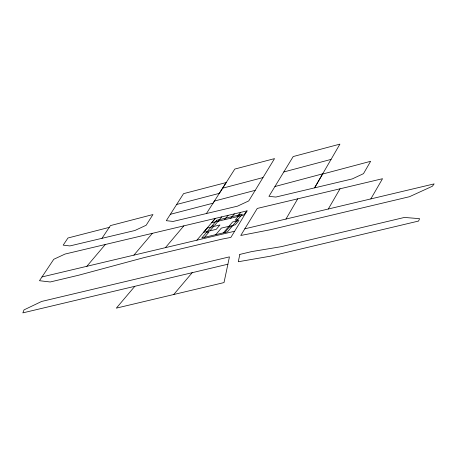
<?xml version="1.0" encoding="UTF-8"?>
<svg xmlns="http://www.w3.org/2000/svg" width="457" height="457" viewBox="0 0 457 457"><rect width="100%" height="100%" fill="white"/><g stroke="black" fill="none" stroke-linecap="round" stroke-linejoin="round"><path stroke-width="0.69" d="M227.894 264.215L229.437 256.874L41.638 301.449L24.027 309.88L22.85 312.874L227.894 264.215L224.01 282.58L116.335 308.132L134.826 286.305M322.693 173.831L314.582 187.867L322.562 174.077L370.638 161.298L363.481 173.66L352.29 178.91L275.874 197.053L268.945 196.361L293.194 156.551L339.911 144.126L322.693 173.831L274.92 186.536M285.973 219.052L297.701 198.841M328.315 208.998L340.025 188.804M370.821 198.915L382.526 178.71L257.251 208.438L240.753 235.481L270.293 229.745L409.483 196.71L432.368 186.25L434.15 183.885L244.809 228.82M255.212 190.329L274.537 158.613L234.801 169.061L213.048 203.194L170.37 214.304L166.308 220.68L173.083 221.445L237.514 206.158L248.751 200.903L255.212 190.329L214.407 201.063L206.444 213.528M234.652 231.225L247.071 210.86L65.06 254.052L53.755 259.29L39.468 280.707L50.196 281.98L78.678 275.217L144.212 257.565L221.685 239.188L230.865 237.406L234.652 231.225L41.97 276.948M176.653 204.468L183.554 193.648L226.215 182.549L219.314 193.368L176.653 204.468L170.37 214.304M109.274 227.369L110.428 225.598L152.964 214.533L146.143 225.261L134.866 230.511L69.881 245.935L63.186 245.141L67.967 237.994L109.274 227.369L101.957 238.32M86.836 266.3L105.299 244.506M133.907 255.126L152.381 233.333M165.423 247.654L183.851 225.867M196.876 240.193L215.338 218.395M215.413 218.377L211.717 222.742L243.375 215.23L247.071 210.866M209.917 230.842L213.613 226.478M218.052 221.239L221.748 216.875M204.468 237.343L209.015 231.973L206.33 232.613M219.474 219.628L214.927 224.993L212.242 225.627M224.381 219.737L228.077 215.373M215.79 234.652L221.337 228.106L235.241 224.833L238.937 220.468L232.607 221.971L223.387 232.853M230.711 218.235L234.412 213.87M237.046 216.732L240.742 212.368M224.73 232.533L229.271 227.169L231.962 226.529M239.736 214.819L235.189 220.183L237.874 219.549M173.717 294.514L192.203 272.686M283.791 171.969L331.068 159.402M222.605 188.193L262.975 177.584M239.834 254.406L238.291 261.747L270.858 256.109L418.606 221.045L419.555 218.657L404.422 217.441L281.232 246.677L251.698 251.59L239.834 254.406M207.278 227.98L203.582 232.345L216.247 229.34L219.943 224.975L207.278 227.98M216.789 220.263L201.783 237.977L227.415 231.893L242.421 214.179L216.789 220.263"/></g></svg>
